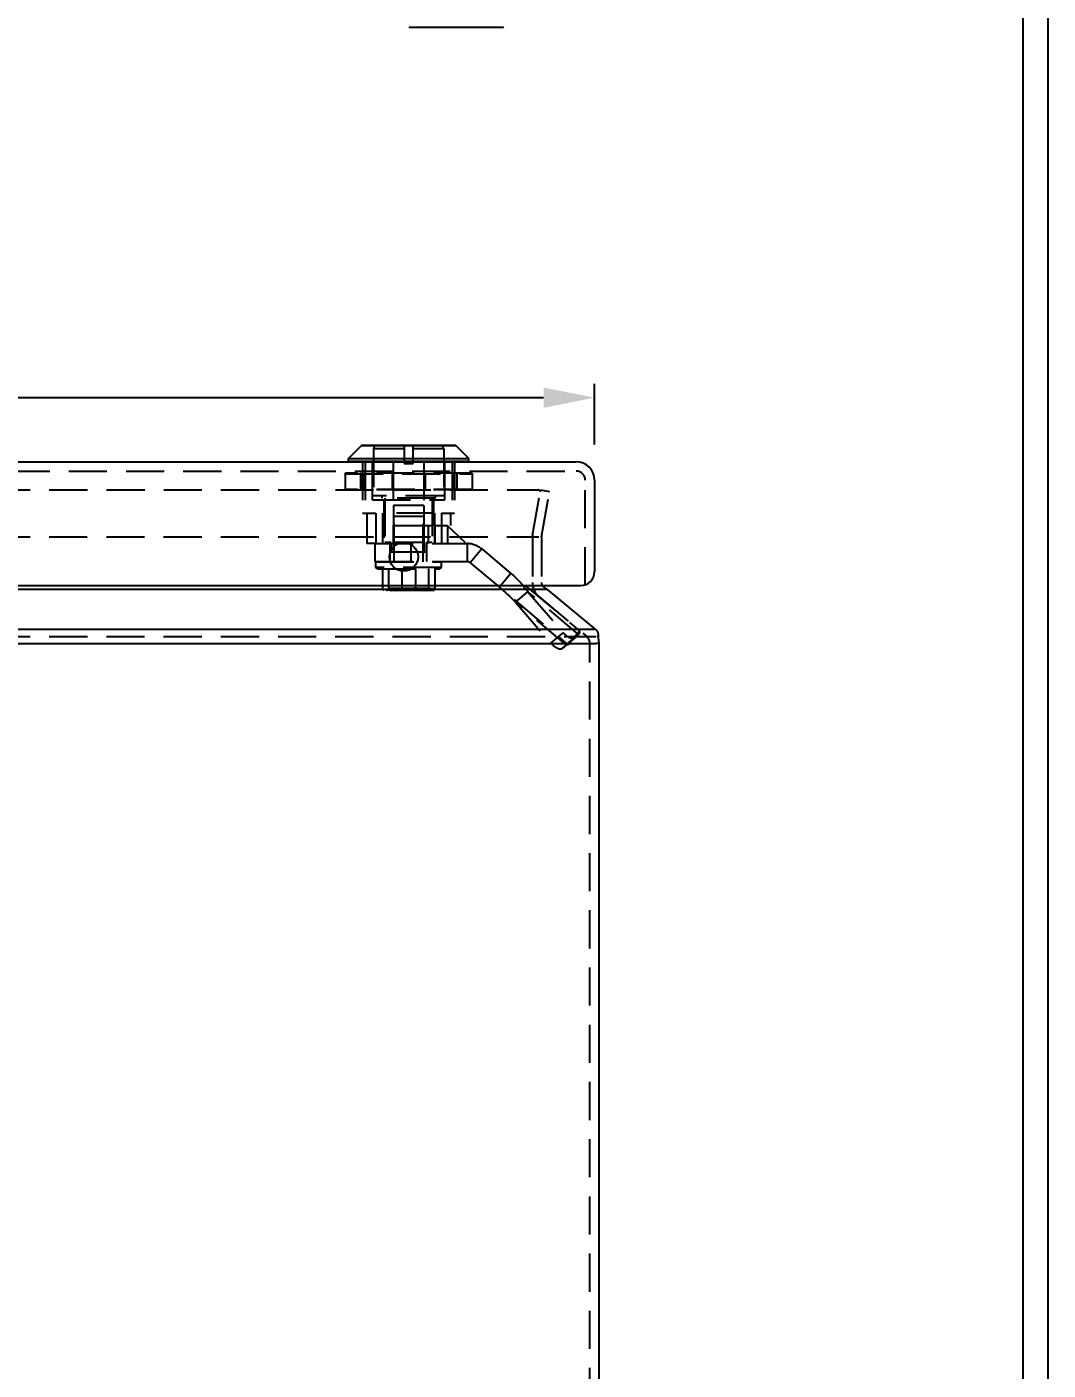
# Model space of a CAD drawing. Header units: inches. Extents: x 0 to 56, y -0.1 to 35.9.
# Drawn here: x 49.31 to 56, y 12.08 to 20.89 of the extents above; entities that cross this region are included whole.
import ezdxf
from ezdxf.enums import TextEntityAlignment as Align

# ---------------------------------------------------------------- set-up
doc = ezdxf.new("R2010")
doc.units = ezdxf.units.IN
doc.header["$MEASUREMENT"] = 0
doc.linetypes.add('HIDDEN', pattern=[0.375, 0.25, -0.125])
for name, color, linetype in [('DEFAULT_2', 8, 'HIDDEN'), ('DIMENSIONS', 7, 'Continuous'), ('DOOR_ASSEMBLY', 7, 'Continuous')]:
    doc.layers.add(name, color=color, linetype=linetype)
doc.styles.add('Fields', font='simplex.shx', dxfattribs={"height": 0.185})
doc.styles.get("Standard").update_dxf_attribs({"font": 'arial.ttf'})
doc.dimstyles.new('DIMSTYLE_1', dxfattribs={"dimtxt": 0.25, "dimasz": 0.333333, "dimexe": 0.09, "dimexo": 0.07, "dimgap": 0.0375, "dimtad": 0, "dimtih": 1, "dimtoh": 1, "dimzin": 4, "dimdsep": 46, "dimtxsty": 'Standard', "dimblk": '_FILLED', "dimblk1": '_FILLED', "dimblk2": '_FILLED', "dimcen": 0.09, "dimadec": 3, "dimazin": 1, "dimtfac": 1, "dimtdec": 3, "dimtofl": 0, "dimtmove": 0, "dimatfit": 3, "dimldrblk": '_FILLED', "dimfxl": 1, "dimtolj": 1, "dimtzin": 4, "dimarcsym": 0})

# ---------------------------------------------------------------- blocks, each defined once
blk = doc.blocks.new('RG_Master_Ver_4_2_2')
at = {"color": 3}
blk.add_line((34.15, 0.1939), (34.15, 21.7336), dxfattribs=at)
blk.add_lwpolyline([(0, -0.044), (34.25, -0.044), (34.25, 21.956), (0, 21.956)], close=True, dxfattribs=at)
at = {"style": 'Fields'}
for tag, p in [('DESCRIPTION_3', (13.1158, 1.307)), ('DRN_3', (15.4724, 1.307)), ('CHK_3', (16.5293, 1.307)), ('APP_3', (17.5522, 1.307)), ('DATE_3', (18.8294, 1.307)), ('DRAWING_DESC', (32.2295, 1.2455)), ('CUSTOMER', (28.9966, 1.2135)), ('DESCRIPTION_2', (13.1158, 0.9513)), ('DRN_2', (15.4724, 0.9513)), ('CHK_2', (16.5293, 0.9513)), ('APP_2', (17.5522, 0.9513)), ('DATE_2', (18.8294, 0.9513)), ('DRAWING_#', (32.125, 0.8944)), ('SIZE', (30.7145, 0.8944)), ('REV', (33.5429, 0.8944)), ('DESCRIPTION_1', (13.1158, 0.5956)), ('DRN_1', (15.4724, 0.5956)), ('CHK_1', (16.5293, 0.5956)), ('APP_1', (17.5522, 0.5956)), ('DATE_1', (18.8294, 0.5956)), ('PROJECT_#', (28.9813, 0.5809)), ('DRN_BY', (30.875, 0.5245)), ('CHK_BY', (31.7615, 0.5245)), ('APP_BY', (32.75, 0.5245)), ('SCALE', (33.6518, 0.5245)), ('PROJECT_NAME', (29.021, 0.1759)), ('SHEETNUM', (32.7527, 0.1759)), ('TTL_SHTS', (33.5471, 0.1759))]:
    blk.add_attdef(tag, text='', height=0.125, dxfattribs=at).set_placement(p, align=Align.CENTER)
at = {"style": 'Fields', "flags": 9}
blk.add_attdef('WD_TB', (9.9529, 0.1939), '', height=0.0638, dxfattribs=at)
blk = doc.blocks.new('_FILLED')
at = {"color": 0, "linetype": 'ByBlock'}
blk.add_solid([(0, 0), (-1, 0.2), (-1, -0.2)], dxfattribs=at)
blk = doc.blocks.new('*D13')
at = {"layer": 'Defpoints', "color": 0, "linetype": 'Continuous', "transparency": 16777216}
for p in [(43.0867, 18.4583), (43.0867, 18.0809), (53.0267, 18.0809)]:
    blk.add_point(p, dxfattribs=at)
at = {"layer": 'DIMENSIONS', "color": 0, "linetype": 'Continuous', "lineweight": -2, "transparency": 16777216}
for p, q in [((43.0867, 18.1509), (43.0867, 18.5483)), ((53.0267, 18.1509), (53.0267, 18.5483)), ((43.4201, 18.4583), (47.1165, 18.4583)), ((52.6934, 18.4583), (48.997, 18.4583))]:
    blk.add_line(p, q, dxfattribs=at)
at = {"layer": 'DIMENSIONS', "color": 0, "linetype": 'Continuous', "lineweight": -2, "transparency": 16777216, "xscale": 0.3333333333, "yscale": 0.3333333333, "zscale": 0.3333333333, "rotation": 180}
blk.add_blockref('_FILLED', (43.0867, 18.4583), dxfattribs=at)
at = {"layer": 'DIMENSIONS', "color": 0, "linetype": 'Continuous', "lineweight": -2, "transparency": 16777216, "xscale": 0.3333333333, "yscale": 0.3333333333, "zscale": 0.3333333333}
blk.add_blockref('_FILLED', (53.0267, 18.4583), dxfattribs=at)
at = {"layer": 'DIMENSIONS', "color": 0, "linetype": 'Continuous', "transparency": 16777216, "insert": (48.0567, 18.6249), "char_height": 0.25, "width": 1.822491, "attachment_point": 2, "line_spacing_factor": 0.9}
blk.add_mtext('\\A1;9.94 DOOR', dxfattribs=at)

msp = doc.modelspace()

# ---------------------------------------------------------------- linework, layer by layer
at = {"color": 3, "linetype": 'Continuous'}
for p, q in [((52.71847, 17.20092), (43.39612, 17.20092)), ((53.03632, 16.93798), (52.71847, 17.20092)), ((53.03632, 16.93798), (43.07826, 16.93798)), ((43.07829, 16.84606), (53.03629, 16.84606)), ((53.05729, 9.97301), (53.05729, 16.84606))]:
    msp.add_line(p, q, dxfattribs=at)
at = {"color": 7, "linetype": 'Continuous'}
for p, q in [((53.05245, 16.87669), (53.05245, 16.90733)), ((53.05729, 16.84606), (53.03629, 16.84606))]:
    msp.add_line(p, q, dxfattribs=at)
at = {"color": 3, "linetype": 'Continuous'}
for points in [[(52.70819, 17.2075), (52.7022, 17.21171), (52.69621, 17.21619), (52.69022, 17.22092), (52.68423, 17.22586), (52.68225, 17.22754)], [(52.71847, 17.20092), (52.71675, 17.20194), (52.71504, 17.203), (52.71333, 17.20408), (52.71162, 17.20519), (52.7099, 17.20633), (52.70819, 17.2075)], [(53.03632, 16.93798), (53.03823, 16.9357), (53.04013, 16.93334), (53.04204, 16.93091), (53.04394, 16.92841), (53.04585, 16.92584), (53.04776, 16.9232)], [(53.04737, 16.88924), (53.04857, 16.89134), (53.04963, 16.89363), (53.05057, 16.89612), (53.05135, 16.89874), (53.05192, 16.90144), (53.0523, 16.90419), (53.05244, 16.90691), (53.05245, 16.90733)], [(53.05245, 16.90733), (53.05237, 16.9096), (53.05206, 16.91224), (53.05155, 16.91477), (53.05083, 16.91717), (53.04994, 16.9194), (53.04892, 16.9214), (53.04776, 16.9232)]]:
    msp.add_lwpolyline(points, dxfattribs=at)
for centre, radius, start, end in [((52.73963, 17.24688), 0.06, 198.808275, 199.556047), ((52.93729, 16.84606), 0.12, 0, 16.301791)]:
    msp.add_arc(centre, radius, start, end, dxfattribs=at)
at = {"layer": 'DEFAULT_2', "color": 8, "linetype": 'HIDDEN'}
for p, q in [((43.45383, 17.85333), (52.66075, 17.85333)), ((52.62146, 17.55649), (52.6738, 17.85333)), ((52.66185, 17.85327), (52.66075, 17.85333)), ((52.6738, 17.85333), (52.73288, 17.84291)), ((52.68054, 17.54608), (52.73288, 17.84291)), ((43.45267, 17.54608), (52.66191, 17.54608)), ((52.61963, 17.53566), (52.61963, 17.24688)), ((52.67963, 17.53566), (52.67963, 17.24688)), ((52.6625, 17.15496), (52.97586, 16.89202)), ((43.07826, 16.89202), (53.03632, 16.89202)), ((52.99729, 9.97301), (52.99729, 16.84606))]:
    msp.add_line(p, q, dxfattribs=at)
for points in [[(52.66906, 17.84897), (52.6684, 17.84982), (52.66766, 17.8506), (52.66683, 17.8513), (52.66593, 17.85191), (52.66497, 17.85241), (52.66396, 17.85281), (52.66291, 17.8531), (52.66185, 17.85327)], [(52.66906, 17.84897), (52.66961, 17.84804), (52.67006, 17.84707), (52.67041, 17.84605), (52.67063, 17.845)], [(52.67075, 17.84349), (52.67073, 17.84287), (52.6706, 17.8418)], [(52.67063, 17.845), (52.67074, 17.84393), (52.67075, 17.84349)]]:
    msp.add_lwpolyline(points, dxfattribs=at)
for centre, radius, start, end in [((52.73963, 17.53566), 0.12, 170, 180), ((52.73963, 17.53566), 0.06, 170, 180), ((52.73963, 17.24688), 0.12, 180, 230), ((52.73963, 17.24688), 0.06, 180, 195.233296), ((52.93729, 16.84606), 0.06, 0, 50)]:
    msp.add_arc(centre, radius, start, end, dxfattribs=at)
at = {"layer": 'DOOR_ASSEMBLY', "color": 7, "linetype": 'Continuous'}
for p, q in [((51.81534, 20.88681), (52.42715, 20.88681)), ((51.4147, 18.05934), (51.49782, 18.14246)), ((52.11968, 18.14246), (51.49782, 18.14246)), ((52.11465, 18.14454), (51.50284, 18.14454)), ((52.2028, 18.05934), (52.11968, 18.14246)), ((51.4147, 18.0406), (51.4147, 18.05934)), ((51.4147, 18.05934), (52.2028, 18.05934)), ((52.2028, 18.0406), (52.2028, 18.05934)), ((52.2028, 18.0406), (51.4147, 18.0406))]:
    msp.add_line(p, q, dxfattribs=at)
at = {"layer": 'DOOR_ASSEMBLY', "color": 8, "linetype": 'HIDDEN'}
for p, q in [((51.57125, 17.78954), (51.57125, 18.14454)), ((51.779, 18.14454), (51.779, 18.02754)), ((51.8385, 18.02754), (51.8385, 18.14454)), ((52.04625, 17.78954), (52.04625, 18.14454)), ((51.57875, 18.1227), (51.57875, 17.81554)), ((51.779, 18.1227), (51.57875, 18.1227)), ((52.03875, 18.1227), (51.8385, 18.1227)), ((52.03875, 18.1227), (52.03875, 17.81554)), ((43.20675, 17.97754), (52.90675, 17.97754)), ((52.22269, 17.96254), (51.3948, 17.96254)), ((51.507, 18.03754), (51.507, 17.70154)), ((51.52425, 18.03754), (51.52425, 17.70154)), ((51.70817, 18.03754), (51.70817, 17.70154)), ((51.779, 18.02754), (51.8385, 18.02754)), ((51.90932, 18.03754), (51.90932, 17.70154)), ((52.09324, 18.03754), (52.09324, 17.70154)), ((52.1105, 18.03754), (52.1105, 17.70154)), ((51.39207, 17.95981), (51.39207, 17.85607)), ((51.39207, 17.95981), (52.22542, 17.95981)), ((51.39218, 17.95981), (51.39218, 17.85607)), ((51.39287, 17.95981), (51.39287, 17.85607)), ((51.49375, 17.95981), (51.49375, 17.85607)), ((51.50853, 17.95981), (51.50853, 17.85607)), ((51.5104, 17.95981), (51.5104, 17.85607)), ((51.69995, 17.95981), (51.69995, 17.85607)), ((51.70264, 17.95981), (51.70264, 17.85607)), ((51.91486, 17.95981), (51.91486, 17.85607)), ((51.91754, 17.95981), (51.91754, 17.85607)), ((52.1071, 17.95981), (52.1071, 17.85607)), ((52.10897, 17.95981), (52.10897, 17.85607)), ((52.12375, 17.95981), (52.12375, 17.85607)), ((52.22462, 17.95981), (52.22462, 17.85607)), ((52.22532, 17.95981), (52.22532, 17.85607)), ((52.22542, 17.95981), (52.22542, 17.85607)), ((52.96675, 17.22754), (52.96675, 17.91754)), ((52.22542, 17.85607), (51.39207, 17.85607)), ((52.22269, 17.85334), (51.3948, 17.85334)), ((51.57125, 17.78954), (52.04624, 17.78954)), ((52.03875, 17.81554), (51.57875, 17.81554)), ((51.63375, 17.81554), (51.63375, 17.79954)), ((51.98375, 17.79954), (51.63375, 17.79954)), ((51.64575, 17.78954), (51.64575, 17.50154)), ((51.65375, 17.79954), (51.65375, 17.50954)), ((51.96375, 17.79954), (51.96375, 17.50954)), ((51.97175, 17.78954), (51.97175, 17.62054)), ((51.98375, 17.81554), (51.98375, 17.79954)), ((51.507, 17.70154), (51.59419, 17.70154)), ((51.53469, 17.70154), (51.53469, 17.50154)), ((51.59419, 17.70154), (51.59419, 17.50154)), ((51.63823, 17.70154), (51.63823, 17.50154)), ((51.97926, 17.70154), (51.63823, 17.70154)), ((51.70875, 17.75254), (51.70875, 17.44454)), ((51.90875, 17.75254), (51.70875, 17.75254)), ((51.90875, 17.75254), (51.90875, 17.44454)), ((51.97926, 17.70154), (51.97926, 17.50154)), ((52.0233, 17.70154), (52.11049, 17.70154)), ((52.0233, 17.70154), (52.0233, 17.50154)), ((52.08281, 17.70154), (52.08281, 17.62054)), ((51.70817, 17.62054), (51.70817, 17.50154)), ((51.70817, 17.62054), (52.0828, 17.62054)), ((51.71375, 17.38154), (51.71375, 17.68154)), ((51.71375, 17.68154), (51.90375, 17.68154)), ((51.90375, 17.38154), (51.90375, 17.68154)), ((51.93702, 17.62054), (51.93702, 17.50154)), ((51.98232, 17.61954), (52.06102, 17.61954)), ((51.98232, 17.50154), (51.98232, 17.61954)), ((52.17932, 17.50954), (52.06102, 17.61954)), ((52.06369, 17.62054), (52.06369, 17.50154)), ((51.58875, 17.50154), (51.53469, 17.50154)), ((51.58875, 17.50154), (52.19175, 17.50154)), ((51.58875, 17.38354), (51.58875, 17.50154)), ((51.69175, 17.50954), (51.65375, 17.50954)), ((51.68875, 17.38354), (51.68875, 17.50154)), ((51.69175, 17.50954), (51.69175, 17.44454)), ((51.92575, 17.44454), (51.69175, 17.44454)), ((51.91041, 17.50954), (51.70708, 17.50954)), ((51.70708, 17.50954), (51.70708, 17.44454)), ((51.82475, 17.38354), (51.82475, 17.50154)), ((51.91041, 17.50954), (51.91041, 17.44454)), ((51.96375, 17.50954), (51.92575, 17.50954)), ((51.92575, 17.50954), (51.92575, 17.44454)), ((51.92875, 17.38354), (51.92875, 17.50154)), ((52.17932, 17.50154), (52.17932, 17.50954)), ((52.19175, 17.50154), (52.19175, 17.38354)), ((52.28817, 17.46645), (52.21232, 17.37606)), ((52.28817, 17.46645), (52.92827, 16.92934)), ((51.58875, 17.38354), (52.19175, 17.38354)), ((51.59375, 17.38154), (52.02375, 17.38154)), ((51.59375, 17.34439), (51.59375, 17.38154)), ((52.02375, 17.34439), (52.02375, 17.38154)), ((52.21232, 17.37606), (52.85242, 16.83894)), ((52.02375, 17.34439), (51.59375, 17.34439)), ((51.60375, 17.33539), (51.59375, 17.34439)), ((51.60375, 17.33539), (52.01375, 17.33539)), ((51.63727, 17.33539), (51.63727, 17.20539)), ((51.67749, 17.33539), (51.67749, 17.20539)), ((51.76455, 17.33539), (51.76455, 17.20539)), ((51.85294, 17.33539), (51.85294, 17.20539)), ((51.94, 17.33539), (51.94, 17.20539)), ((51.98022, 17.33539), (51.98022, 17.20539)), ((52.01375, 17.33539), (52.02375, 17.34439)), ((52.40183, 17.21703), (52.47768, 17.30742)), ((51.98022, 17.20539), (51.63727, 17.20539)), ((51.96924, 17.19539), (51.64826, 17.19539)), ((51.66767, 17.20539), (51.66767, 17.19939)), ((51.66767, 17.19939), (51.94982, 17.19939)), ((51.94307, 17.20639), (51.67442, 17.20639)), ((51.67442, 17.20639), (51.67442, 17.20539)), ((51.93597, 17.20739), (51.68152, 17.20739)), ((51.68152, 17.20739), (51.68152, 17.20639)), ((51.928, 17.20839), (51.68949, 17.20839)), ((51.68949, 17.20839), (51.68949, 17.20739)), ((51.928, 17.20839), (51.928, 17.20739)), ((51.92876, 17.19539), (51.92867, 17.19539)), ((51.93597, 17.20739), (51.93597, 17.20639)), ((51.94307, 17.20639), (51.94307, 17.20539)), ((51.94982, 17.20539), (51.94982, 17.19939)), ((52.50837, 17.11859), (52.58989, 17.18646)), ((52.92308, 16.90687), (52.58989, 17.18646)), ((52.58989, 17.18646), (52.82258, 16.91702)), ((52.84157, 16.83901), (52.50837, 17.11859)), ((52.50837, 17.11859), (52.74107, 16.84915)), ((52.74107, 16.84915), (52.82258, 16.91702)), ((52.84157, 16.83901), (52.92308, 16.90687)), ((52.85242, 16.83894), (52.92827, 16.92934)), ((52.92308, 16.90687), (52.89839, 16.88204)), ((52.81583, 16.81322), (52.89734, 16.88108)), ((52.81688, 16.81418), (52.89839, 16.88204)), ((52.84157, 16.83901), (52.81688, 16.81418))]:
    msp.add_line(p, q, dxfattribs=at)
at = {"layer": 'DOOR_ASSEMBLY', "color": 3, "linetype": 'Continuous'}
for p, q in [((43.20675, 18.03754), (52.90675, 18.03754)), ((53.02675, 17.91754), (53.02675, 17.31754)), ((43.17675, 17.22754), (52.93675, 17.22754))]:
    msp.add_line(p, q, dxfattribs=at)
at = {"layer": 'DOOR_ASSEMBLY', "color": 8, "linetype": 'HIDDEN'}
for points in [[(51.39207, 17.95981), (51.39212, 17.96035), (51.39228, 17.96086), (51.39253, 17.96133), (51.39287, 17.96174), (51.39328, 17.96208), (51.39375, 17.96233), (51.39427, 17.96249), (51.3948, 17.96254)], [(51.39429, 17.96249), (51.39379, 17.96233), (51.39334, 17.96208), (51.39294, 17.96174), (51.39261, 17.96132), (51.39237, 17.96085), (51.39223, 17.96034), (51.39218, 17.95981)], [(51.3948, 17.96254), (51.39442, 17.96249), (51.39406, 17.96233), (51.39372, 17.96208), (51.39343, 17.96174), (51.39319, 17.96132), (51.39301, 17.96085), (51.39291, 17.96034), (51.39287, 17.95981)], [(51.51115, 17.96254), (51.51064, 17.96249), (51.51015, 17.96234), (51.5097, 17.96209), (51.5093, 17.96175), (51.50897, 17.96133), (51.50873, 17.96086), (51.50858, 17.96035), (51.50853, 17.95981)], [(51.51115, 17.96254), (51.511, 17.96249), (51.51086, 17.96233), (51.51073, 17.96208), (51.51062, 17.96174), (51.51052, 17.96133), (51.51045, 17.96086), (51.51041, 17.96034), (51.5104, 17.95981)], [(51.70188, 17.96254), (51.7015, 17.96249), (51.70114, 17.96233), (51.70081, 17.96208), (51.70051, 17.96174), (51.70027, 17.96132), (51.7001, 17.96085), (51.69999, 17.96034), (51.69995, 17.95981)], [(51.70188, 17.96254), (51.70203, 17.96249), (51.70217, 17.96233), (51.7023, 17.96208), (51.70242, 17.96174), (51.70251, 17.96132), (51.70258, 17.96085), (51.70262, 17.96034), (51.70264, 17.95981)], [(51.91561, 17.96254), (51.91546, 17.96249), (51.91532, 17.96233), (51.91519, 17.96208), (51.91508, 17.96174), (51.91498, 17.96133), (51.91491, 17.96086), (51.91487, 17.96034), (51.91486, 17.95981)], [(51.91561, 17.96254), (51.91598, 17.96249), (51.91635, 17.96234), (51.91668, 17.96209), (51.91697, 17.96175), (51.91722, 17.96133), (51.91739, 17.96086), (51.9175, 17.96035), (51.91754, 17.95981)], [(52.10634, 17.96254), (52.10686, 17.96249), (52.10735, 17.96233), (52.1078, 17.96208), (52.1082, 17.96174), (52.10853, 17.96132), (52.10877, 17.96085), (52.10892, 17.96034), (52.10897, 17.95981)], [(52.10634, 17.96254), (52.10649, 17.96249), (52.10663, 17.96233), (52.10676, 17.96208), (52.10688, 17.96174), (52.10697, 17.96132), (52.10704, 17.96085), (52.10708, 17.96034), (52.1071, 17.95981)], [(52.22542, 17.95981), (52.22537, 17.96035), (52.22522, 17.96086), (52.22496, 17.96133), (52.22462, 17.96174), (52.22421, 17.96208), (52.22374, 17.96233), (52.22323, 17.96249), (52.22269, 17.96254)], [(52.22269, 17.96254), (52.22307, 17.96249), (52.22343, 17.96233), (52.22377, 17.96208), (52.22406, 17.96174), (52.2243, 17.96132), (52.22448, 17.96085), (52.22459, 17.96034), (52.22462, 17.95981)], [(52.22321, 17.96249), (52.2237, 17.96233), (52.22415, 17.96208), (52.22455, 17.96174), (52.22488, 17.96132), (52.22512, 17.96085), (52.22527, 17.96034), (52.22532, 17.95981)], [(51.39207, 17.85607), (51.39212, 17.85554), (51.39228, 17.85503), (51.39253, 17.85455), (51.39287, 17.85414), (51.39328, 17.8538), (51.39375, 17.85355), (51.39427, 17.85339), (51.3948, 17.85334)], [(51.39429, 17.85339), (51.39379, 17.85355), (51.39334, 17.8538), (51.39294, 17.85414), (51.39261, 17.85456), (51.39237, 17.85503), (51.39223, 17.85554), (51.39218, 17.85607)], [(51.3948, 17.85334), (51.39442, 17.85339), (51.39406, 17.85355), (51.39372, 17.8538), (51.39343, 17.85414), (51.39319, 17.85456), (51.39301, 17.85503), (51.39291, 17.85554), (51.39287, 17.85607)], [(51.51115, 17.85334), (51.51064, 17.85339), (51.51015, 17.85355), (51.50969, 17.8538), (51.50929, 17.85414), (51.50897, 17.85456), (51.50873, 17.85503), (51.50858, 17.85554), (51.50853, 17.85607)], [(51.51115, 17.85334), (51.511, 17.85339), (51.51086, 17.85355), (51.51073, 17.8538), (51.51062, 17.85414), (51.51052, 17.85456), (51.51045, 17.85503), (51.51041, 17.85554), (51.5104, 17.85607)], [(51.70188, 17.85334), (51.7015, 17.85339), (51.70114, 17.85355), (51.70081, 17.8538), (51.70051, 17.85414), (51.70027, 17.85456), (51.7001, 17.85503), (51.69999, 17.85554), (51.69995, 17.85607)], [(51.70188, 17.85334), (51.70203, 17.85339), (51.70217, 17.85355), (51.7023, 17.8538), (51.70242, 17.85414), (51.70251, 17.85456), (51.70258, 17.85503), (51.70262, 17.85554), (51.70264, 17.85607)], [(51.91561, 17.85334), (51.91546, 17.85339), (51.91532, 17.85355), (51.91519, 17.8538), (51.91508, 17.85414), (51.91498, 17.85456), (51.91491, 17.85503), (51.91487, 17.85554), (51.91486, 17.85607)], [(51.91561, 17.85334), (51.91599, 17.85339), (51.91635, 17.85355), (51.91669, 17.8538), (51.91698, 17.85414), (51.91722, 17.85456), (51.9174, 17.85503), (51.91751, 17.85554), (51.91754, 17.85607)], [(52.10634, 17.85334), (52.10649, 17.85339), (52.10663, 17.85355), (52.10676, 17.8538), (52.10688, 17.85414), (52.10697, 17.85456), (52.10704, 17.85503), (52.10708, 17.85554), (52.1071, 17.85607)], [(52.10634, 17.85334), (52.10686, 17.85339), (52.10735, 17.85355), (52.1078, 17.8538), (52.1082, 17.85414), (52.10853, 17.85456), (52.10877, 17.85503), (52.10892, 17.85554), (52.10897, 17.85607)], [(52.22269, 17.85334), (52.22307, 17.85339), (52.22343, 17.85355), (52.22376, 17.8538), (52.22406, 17.85414), (52.2243, 17.85455), (52.22448, 17.85503), (52.22459, 17.85554), (52.22462, 17.85607)], [(52.22269, 17.85334), (52.22323, 17.85339), (52.22374, 17.85355), (52.22422, 17.85381), (52.22464, 17.85416), (52.22499, 17.85459), (52.22524, 17.85508), (52.22539, 17.85562), (52.22542, 17.85607)], [(52.22321, 17.85339), (52.2237, 17.85355), (52.22415, 17.8538), (52.22455, 17.85414), (52.22488, 17.85456), (52.22512, 17.85503), (52.22527, 17.85554), (52.22532, 17.85607)], [(52.47768, 17.30742), (52.48663, 17.29977), (52.49545, 17.29196), (52.50412, 17.28399), (52.51265, 17.27586), (52.52103, 17.26757), (52.52927, 17.25913), (52.53737, 17.25054), (52.54531, 17.2418), (52.55311, 17.23292), (52.56076, 17.2239), (52.56827, 17.21473), (52.57562, 17.20544), (52.58283, 17.19601), (52.58989, 17.18646)], [(51.64826, 17.19539), (51.64693, 17.19546), (51.64561, 17.19569), (51.64432, 17.19606), (51.64306, 17.19658), (51.64188, 17.19725), (51.64078, 17.19807), (51.63979, 17.19902), (51.63894, 17.2001), (51.63824, 17.2013), (51.63771, 17.20259), (51.63739, 17.20396), (51.63727, 17.20539)], [(51.68584, 17.19539), (51.68485, 17.19546), (51.68386, 17.19568), (51.68289, 17.19604), (51.68194, 17.19655), (51.68105, 17.1972), (51.68021, 17.19801), (51.67945, 17.19895), (51.67879, 17.20003), (51.67825, 17.20123), (51.67784, 17.20253), (51.67758, 17.20393), (51.67749, 17.20539)], [(51.68873, 17.19539), (51.68938, 17.19547), (51.69, 17.1957), (51.69057, 17.19607), (51.69107, 17.19656), (51.69148, 17.19717), (51.69179, 17.19786), (51.69198, 17.19861), (51.69204, 17.19939)], [(51.68883, 17.19539), (51.69432, 17.19557), (51.70086, 17.19588), (51.70755, 17.19597), (51.71437, 17.19579), (51.72129, 17.19551), (51.72724, 17.19539)], [(51.68883, 17.19539), (51.68977, 17.19541), (51.69091, 17.19547), (51.69215, 17.19557), (51.6935, 17.19569)], [(51.69204, 17.19939), (51.69323, 17.19941), (51.69451, 17.19944), (51.69587, 17.1995), (51.69734, 17.19957)], [(51.6935, 17.19569), (51.69664, 17.19598), (51.69846, 17.19612), (51.70043, 17.19625), (51.70256, 17.19633), (51.70481, 17.19636), (51.70716, 17.19633), (51.70958, 17.19626), (51.71201, 17.19613), (51.71442, 17.19599), (51.71901, 17.19569)], [(51.69734, 17.19957), (51.70066, 17.19974), (51.70253, 17.19983), (51.70453, 17.1999), (51.70664, 17.19995), (51.70885, 17.19997), (51.71113, 17.19996), (51.71343, 17.19991), (51.71571, 17.19984), (51.71795, 17.19975), (51.7201, 17.19966), (51.72215, 17.19957), (51.7241, 17.1995), (51.72597, 17.19944), (51.72777, 17.19941), (51.72948, 17.19939)], [(51.71901, 17.19569), (51.72118, 17.19557), (51.72326, 17.19547), (51.72528, 17.19541), (51.72724, 17.19539)], [(51.72724, 17.19539), (51.72767, 17.19547), (51.7281, 17.1957), (51.72848, 17.19607), (51.72882, 17.19656), (51.7291, 17.19717), (51.72931, 17.19786), (51.72944, 17.19861), (51.72948, 17.19939)], [(51.76771, 17.19539), (51.76733, 17.19546), (51.76695, 17.19569), (51.76658, 17.19606), (51.76622, 17.19658), (51.76588, 17.19725), (51.76556, 17.19807), (51.76528, 17.19902), (51.76503, 17.2001), (51.76483, 17.2013), (51.76468, 17.20259), (51.76458, 17.20396), (51.76455, 17.20539)], [(51.84978, 17.19539), (51.85017, 17.19546), (51.85054, 17.19569), (51.85092, 17.19606), (51.85128, 17.19658), (51.85162, 17.19725), (51.85193, 17.19807), (51.85222, 17.19902), (51.85246, 17.2001), (51.85266, 17.2013), (51.85281, 17.20259), (51.8529, 17.20396), (51.85294, 17.20539)], [(51.89954, 17.19975), (51.89534, 17.19957), (51.89339, 17.1995), (51.89153, 17.19944), (51.88973, 17.19941), (51.88801, 17.19939)], [(51.89026, 17.19539), (51.88982, 17.19547), (51.8894, 17.1957), (51.88901, 17.19607), (51.88867, 17.19656), (51.88839, 17.19717), (51.88818, 17.19786), (51.88805, 17.19861), (51.88801, 17.19939)], [(51.90308, 17.19599), (51.89848, 17.19569), (51.89632, 17.19557), (51.89423, 17.19547), (51.89221, 17.19541), (51.89026, 17.19539)], [(51.89026, 17.19539), (51.8962, 17.19551), (51.90313, 17.19579), (51.90995, 17.19597), (51.91663, 17.19588), (51.92318, 17.19557), (51.92867, 17.19539)], [(51.91684, 17.19974), (51.91497, 17.19983), (51.91297, 17.1999), (51.91085, 17.19995), (51.90864, 17.19997), (51.90637, 17.19996), (51.90407, 17.19991), (51.90178, 17.19984), (51.89954, 17.19975)], [(51.92085, 17.19598), (51.91904, 17.19612), (51.91707, 17.19625), (51.91494, 17.19633), (51.91269, 17.19636), (51.91033, 17.19633), (51.90792, 17.19626), (51.90549, 17.19613), (51.90308, 17.19599)], [(51.92545, 17.19939), (51.92426, 17.19941), (51.92298, 17.19944), (51.92162, 17.1995), (51.92015, 17.19957), (51.91684, 17.19974)], [(51.92867, 17.19539), (51.92772, 17.19541), (51.92658, 17.19547), (51.92535, 17.19557), (51.92399, 17.19569), (51.92085, 17.19598)], [(51.92876, 17.19539), (51.92812, 17.19547), (51.92749, 17.1957), (51.92692, 17.19607), (51.92642, 17.19656), (51.92601, 17.19717), (51.9257, 17.19786), (51.92552, 17.19861), (51.92545, 17.19939)], [(51.93166, 17.19539), (51.93264, 17.19546), (51.93363, 17.19568), (51.93461, 17.19604), (51.93555, 17.19655), (51.93645, 17.1972), (51.93728, 17.19801), (51.93804, 17.19895), (51.9387, 17.20003), (51.93924, 17.20123), (51.93965, 17.20253), (51.93991, 17.20393), (51.94, 17.20539)], [(51.96924, 17.19539), (51.97056, 17.19546), (51.97188, 17.19569), (51.97318, 17.19606), (51.97443, 17.19658), (51.97562, 17.19725), (51.97671, 17.19807), (51.9777, 17.19902), (51.97856, 17.2001), (51.97926, 17.2013), (51.97978, 17.20259), (51.9801, 17.20396), (51.98022, 17.20539)], [(52.40183, 17.21703), (52.41567, 17.20527), (52.42937, 17.19335), (52.44291, 17.18127), (52.45631, 17.16903), (52.46956, 17.15663), (52.48265, 17.14409), (52.49559, 17.13141), (52.50837, 17.11859)], [(52.89734, 16.88108), (52.89676, 16.88062), (52.89587, 16.87999), (52.89493, 16.87943), (52.89394, 16.87893), (52.89291, 16.87849), (52.89183, 16.87812), (52.89071, 16.87781), (52.88954, 16.87755), (52.88834, 16.87737), (52.88709, 16.87724), (52.8858, 16.87718), (52.88447, 16.87719), (52.88311, 16.87725), (52.88171, 16.87738), (52.88028, 16.87758), (52.87881, 16.87783), (52.87731, 16.87815), (52.87579, 16.87854), (52.87423, 16.87898), (52.87265, 16.87949), (52.87104, 16.88005), (52.86941, 16.88068), (52.86776, 16.88137), (52.86608, 16.88212), (52.86439, 16.88292), (52.86268, 16.88379), (52.86095, 16.88471), (52.85921, 16.88569), (52.85746, 16.88672), (52.8557, 16.8878), (52.85393, 16.88894), (52.85215, 16.89013), (52.85037, 16.89138), (52.84858, 16.89267), (52.84679, 16.89401), (52.84501, 16.8954), (52.84322, 16.89683), (52.84144, 16.8983), (52.83966, 16.89982), (52.83789, 16.90138), (52.83613, 16.90298), (52.83439, 16.90462), (52.83265, 16.9063), (52.83093, 16.90801), (52.82922, 16.90975), (52.82753, 16.91152), (52.82586, 16.91333), (52.82421, 16.91516), (52.82258, 16.91702)], [(52.92926, 16.9217), (52.92893, 16.92039), (52.92851, 16.91899), (52.92801, 16.91751), (52.92741, 16.91594), (52.92673, 16.91428), (52.92595, 16.91255), (52.92508, 16.91073), (52.92413, 16.90884), (52.92308, 16.90687)], [(52.92403, 16.90864), (52.9249, 16.91036), (52.9257, 16.91201), (52.92643, 16.9136), (52.92708, 16.91512), (52.92766, 16.91658), (52.92817, 16.91796), (52.9286, 16.91928), (52.92897, 16.92053)], [(52.92948, 16.92281), (52.92963, 16.92384), (52.9297, 16.92479), (52.92971, 16.92567), (52.92964, 16.92648), (52.92951, 16.92721), (52.9293, 16.92786), (52.92903, 16.92843), (52.92868, 16.92892), (52.92827, 16.92934)], [(52.92827, 16.92934), (52.92872, 16.92887), (52.92909, 16.92831), (52.92938, 16.92765), (52.92957, 16.92689), (52.92969, 16.92604), (52.92971, 16.9251), (52.92965, 16.92406), (52.9295, 16.92293), (52.92926, 16.9217)], [(52.81583, 16.81322), (52.81525, 16.81275), (52.81436, 16.81213), (52.81342, 16.81157), (52.81243, 16.81107), (52.8114, 16.81063), (52.81032, 16.81026), (52.8092, 16.80994), (52.80803, 16.80969), (52.80682, 16.80951), (52.80557, 16.80938), (52.80429, 16.80932), (52.80296, 16.80933), (52.8016, 16.80939), (52.8002, 16.80952), (52.79876, 16.80972), (52.7973, 16.80997), (52.7958, 16.81029), (52.79427, 16.81067), (52.79272, 16.81112), (52.79114, 16.81162), (52.78953, 16.81219), (52.7879, 16.81282), (52.78624, 16.81351), (52.78457, 16.81426), (52.78287, 16.81506), (52.78116, 16.81593), (52.77944, 16.81685), (52.7777, 16.81782), (52.77595, 16.81886), (52.77418, 16.81994), (52.77241, 16.82108), (52.77064, 16.82227), (52.76885, 16.82352), (52.76707, 16.82481), (52.76528, 16.82615), (52.76349, 16.82753), (52.76171, 16.82897), (52.75993, 16.83044), (52.75815, 16.83196), (52.75638, 16.83352), (52.75462, 16.83512), (52.75287, 16.83676), (52.75113, 16.83844), (52.74941, 16.84015), (52.74771, 16.84189), (52.74602, 16.84366), (52.74435, 16.84547), (52.7427, 16.8473), (52.74107, 16.84915)], [(52.85242, 16.83894), (52.85196, 16.83928), (52.85146, 16.83956), (52.8509, 16.83979), (52.8503, 16.83997), (52.84965, 16.84009), (52.84895, 16.84017), (52.8482, 16.84019), (52.84741, 16.84016), (52.84656, 16.84008), (52.84566, 16.83996), (52.84471, 16.83979), (52.84372, 16.83957), (52.84267, 16.83931), (52.84157, 16.83901)], [(52.88327, 16.87571), (52.88321, 16.87564), (52.88311, 16.87552), (52.88296, 16.87535), (52.88277, 16.87514), (52.88254, 16.87487), (52.88226, 16.87456), (52.88193, 16.87421), (52.88156, 16.87381), (52.88114, 16.87337), (52.88068, 16.87288), (52.88017, 16.87235), (52.87962, 16.87179), (52.87902, 16.87118), (52.87838, 16.87054), (52.87769, 16.86986), (52.87695, 16.86914), (52.87617, 16.86839), (52.87535, 16.86761), (52.87448, 16.86679), (52.87357, 16.86595), (52.87261, 16.86508), (52.87161, 16.86418), (52.87058, 16.86326), (52.86949, 16.86231), (52.86837, 16.86135), (52.86721, 16.86036)], [(52.89839, 16.88204), (52.8976, 16.8813), (52.89734, 16.88108)], [(52.81688, 16.81418), (52.81609, 16.81344), (52.81583, 16.81322)]]:
    msp.add_lwpolyline(points, dxfattribs=at)
at = {"layer": 'DOOR_ASSEMBLY', "color": 3, "linetype": 'Continuous'}
msp.add_circle((51.77675, 17.41504), 0.09375, dxfattribs=at)
at = {"layer": 'DOOR_ASSEMBLY', "color": 7, "linetype": 'Continuous'}
for centre, radius, start, end in [((51.81534, 20.89391), 0.0071, 225.000009, 270.000012), ((52.42716, 20.89391), 0.0071, 269.999988, 314.999991), ((51.50284, 18.13744), 0.0071, 89.999988, 134.999991), ((52.11466, 18.13744), 0.0071, 45.000009, 90.000012), ((51.41775, 18.0406), 0.00305, 180, 270.000089), ((52.19974, 18.0406), 0.00305, 269.999911, 0)]:
    msp.add_arc(centre, radius, start, end, dxfattribs=at)
at = {"layer": 'DOOR_ASSEMBLY', "color": 8, "linetype": 'HIDDEN'}
for centre, radius, start, end in [((51.60059, 18.1227), 0.02184, 90, 180), ((52.01691, 18.1227), 0.02184, 0, 90), ((51.49102, 17.95981), 0.00273, 0, 89.999977), ((52.12648, 17.95981), 0.00273, 90.000023, 180), ((52.90675, 17.91754), 0.06, 0, 90), ((51.49102, 17.85607), 0.00273, 270.000023, 0), ((52.12648, 17.85607), 0.00273, 180, 269.999977), ((52.19175, 17.35154), 0.15, 50, 90), ((52.19175, 17.35154), 0.032, 50, 90), ((51.66367, 17.19939), 0.004, 270, 0), ((51.95382, 17.19939), 0.004, 180, 270)]:
    msp.add_arc(centre, radius, start, end, dxfattribs=at)
at = {"layer": 'DOOR_ASSEMBLY', "color": 3, "linetype": 'Continuous'}
for centre, radius, start, end in [((52.90675, 17.91754), 0.12, 0, 90), ((52.93675, 17.31754), 0.09, 270, 0)]:
    msp.add_arc(centre, radius, start, end, dxfattribs=at)

# ---------------------------------------------------------------- block references
at = {"xscale": 1.635036496350365, "yscale": 1.635036496350365, "zscale": 1.635036496350365}
msp.add_blockref('RG_Master_Ver_4_2_2', (0, 0), dxfattribs=at)

# ---------------------------------------------------------------- dimensions: what is measured, and where the dimension line sits
at = {"layer": 'DIMENSIONS', "color": 2, "linetype": 'Continuous'}
dim = msp.add_linear_dim(base=(43.08675, 18.45826), p1=(53.02675, 18.08088), p2=(43.08675, 18.08088), angle=180, text='<> DOOR', dimstyle='DIMSTYLE_1', dxfattribs=at)
dim.commit()
dim.dimension.update_dxf_attribs({"geometry": '*D13', "text_midpoint": (48.05675, 18.45826), "dimtype": 160})

doc.saveas('drawing.dxf')
